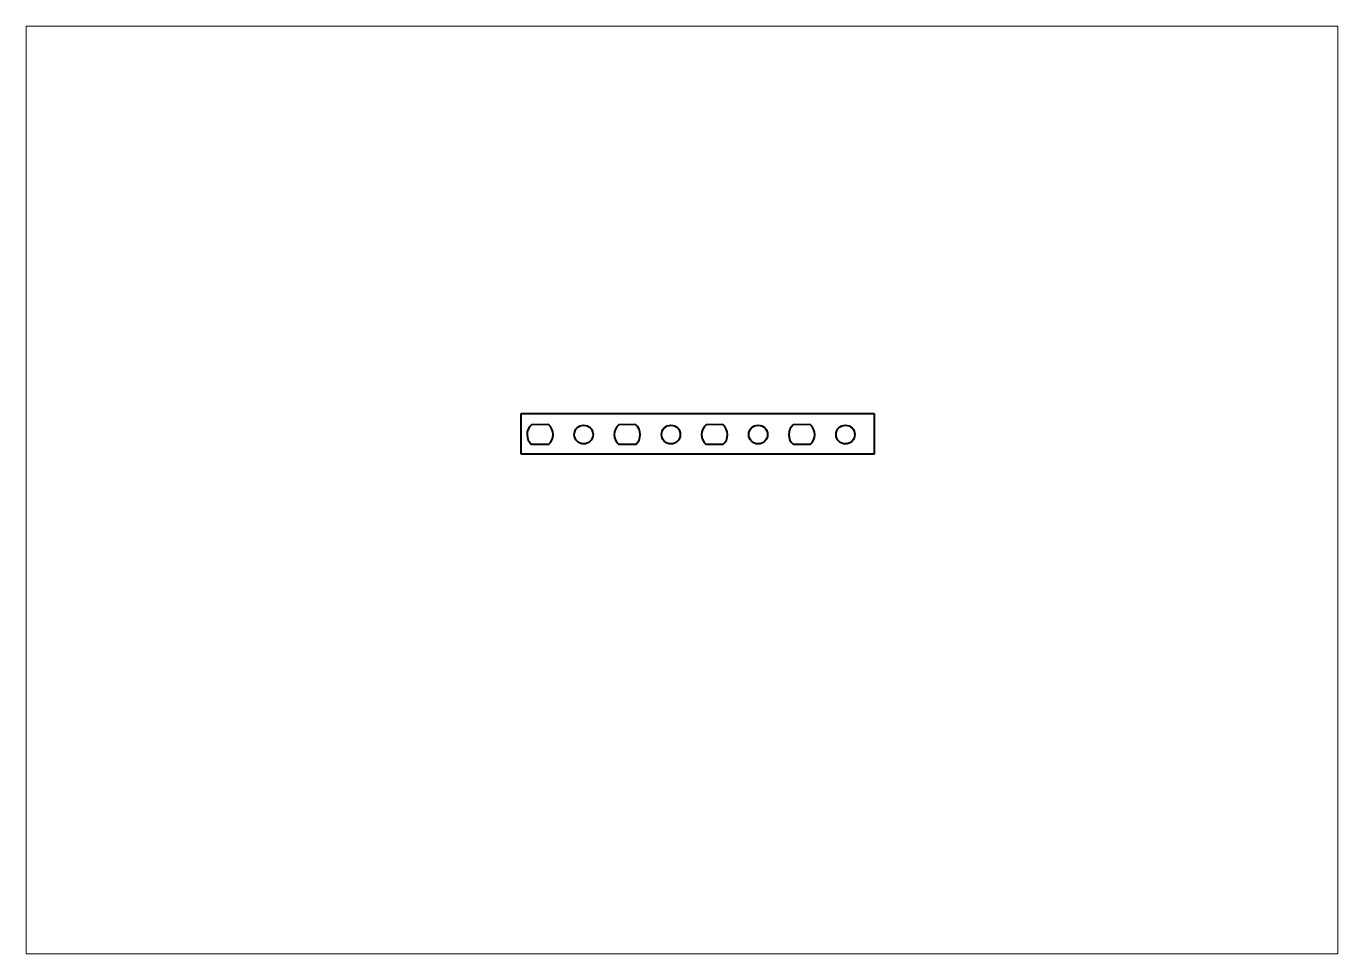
# Paper-space layout 'Sheet' of a CAD drawing. Header units: millimetres. Extents: x 0 to 420, y 0 to 297.
# The model-space entities are those that its viewports show. They can reach past a viewport. Long polylines and large blocks are cut down to what shows.
import ezdxf

# ---------------------------------------------------------------- set-up
doc = ezdxf.new("R2010")
doc.units = ezdxf.units.MM
doc.layers.add('Geometries', color=7, linetype='Continuous')

msp = doc.modelspace()

# ---------------------------------------------------------------- linework, layer by layer
at = {"layer": 'Geometries', "linetype": 'Continuous', "lineweight": 40}
for p, q in [((158.5, 160), (158.5, 173)), ((158.5, 173), (271.5, 173)), ((271.5, 173), (271.5, 160)), ((167.21, 169.45), (161.82, 169.41)), ((195.15, 169.45), (189.76, 169.41)), ((223.09, 169.45), (217.7, 169.41)), ((251.03, 169.45), (245.64, 169.41)), ((271.5, 160), (158.5, 160)), ((167.23, 163.08), (161.84, 163.08)), ((195.17, 163.08), (189.78, 163.08)), ((223.11, 163.08), (217.72, 163.08)), ((251.05, 163.08), (245.66, 163.08))]:
    msp.add_line(p, q, dxfattribs=at)
for centre in [(178.51, 166.25), (206.45, 166.25), (234.39, 166.25), (262.33, 166.25)]:
    msp.add_circle(centre, 3, dxfattribs=at)
for centre, radius, start, end in [((164.54, 166.25), 4.17, 130.6636, 229.6574), ((164.54, 166.25), 4.16, 310.3426, 50.017), ((192.48, 166.25), 4.17, 130.6636, 229.6574), ((192.48, 166.25), 4.16, 310.3426, 50.017), ((220.42, 166.25), 4.16, 130.6636, 229.6574), ((220.42, 166.25), 4.16, 310.3426, 50.017), ((248.36, 166.25), 4.17, 130.6636, 229.6574), ((248.36, 166.25), 4.16, 310.3426, 50.017)]:
    msp.add_arc(centre, radius, start, end, dxfattribs=at)

psp = doc.layouts.new('Sheet')

# ---------------------------------------------------------------- viewports
at = {"layer": '0'}
psp.add_viewport(center=(210, 148.5), size=(420, 297), view_center_point=(210, 148.5), view_height=297, dxfattribs=at)

doc.saveas('drawing.dxf')
